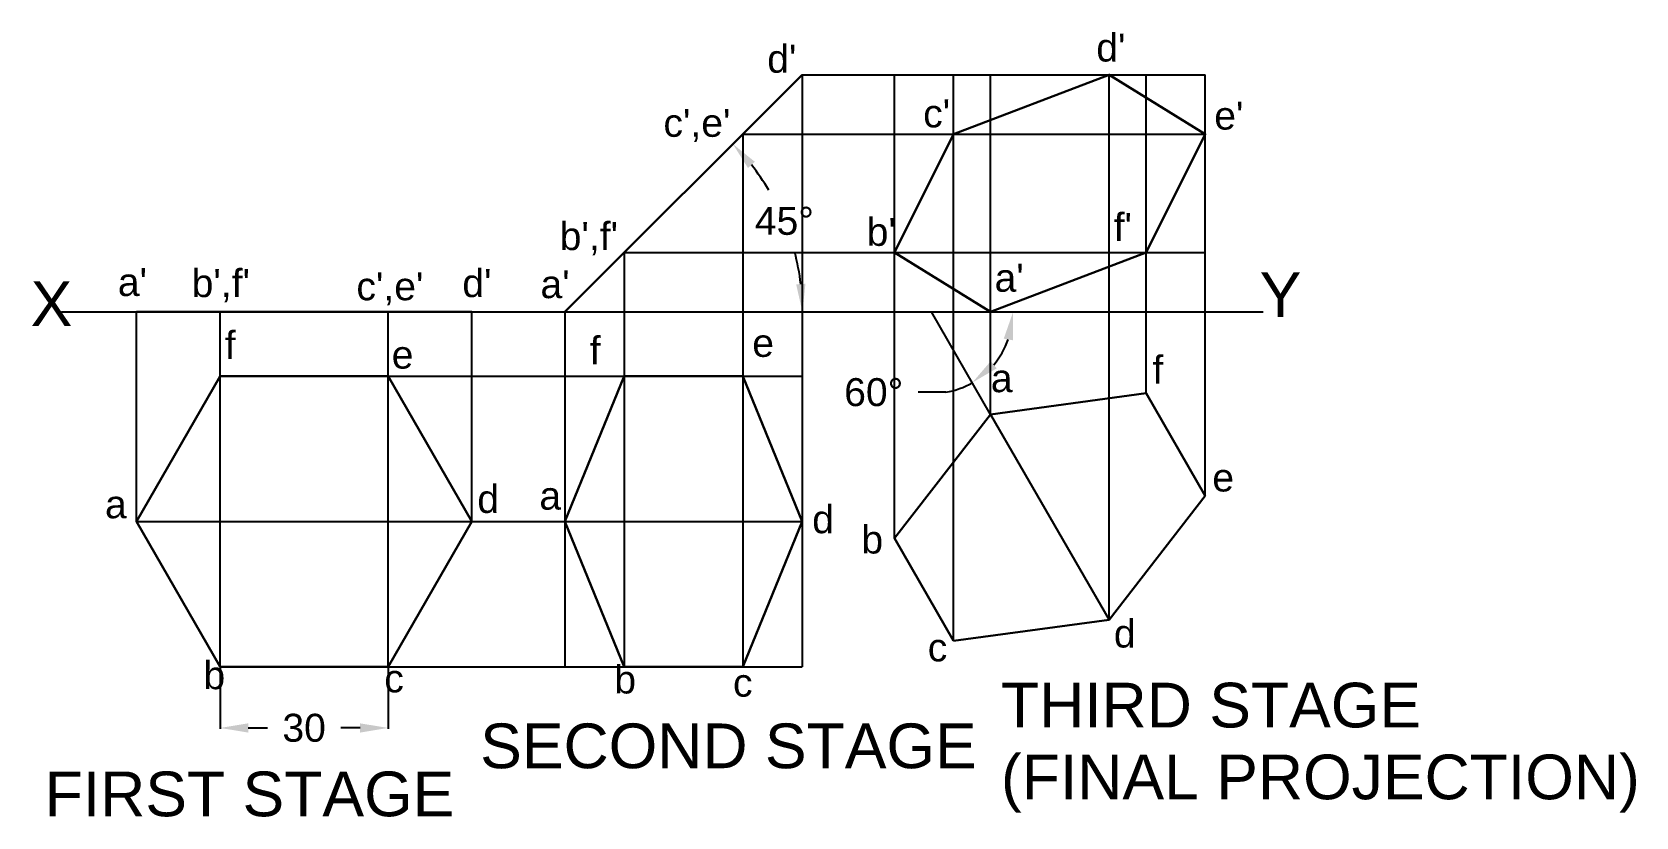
# Model space of a CAD drawing. Header units: millimetres. Extents: x 16 to 303, y 25 to 165.
import ezdxf

# ---------------------------------------------------------------- set-up
doc = ezdxf.new("R2010")
doc.units = ezdxf.units.MM
doc.header["$MEASUREMENT"] = 0
doc.header["$PDMODE"] = 35
doc.header["$PDSIZE"] = -2
doc.styles.get("Standard").update_dxf_attribs({"font": 'arial.ttf'})
doc.dimstyles.get("Standard").update_dxf_attribs({"dimtxt": 5, "dimasz": 5, "dimexe": 0.18, "dimexo": 0.0625, "dimgap": 3, "dimtad": 0, "dimtih": 1, "dimtoh": 1, "dimdec": 0, "dimzin": 0, "dimdsep": 46, "dimtxsty": 'Standard', "dimcen": 0.09, "dimadec": 0, "dimazin": 0, "dimtfac": 1, "dimtdec": 0, "dimtofl": 0, "dimtmove": 0, "dimatfit": 3, "dimfxl": 1, "dimtolj": 1, "dimtzin": 0, "dimarcsym": 0})

# ---------------------------------------------------------------- blocks, each defined once
blk = doc.blocks.new('*D2')
at = {"color": 0, "lineweight": -2, "transparency": 16777216}
blk.add_line((179.6, 100.85), (174.6, 100.85), dxfattribs=at)
for start, end in [(319.7012, 340.2988), (280.2988, 300)]:
    blk.add_arc((176.99, 115.23), 14.61, start, end, dxfattribs=at)
at = {"color": 0, "transparency": 16777216}
for points in [[(189.93, 110.45), (191.57, 110.16), (191.6, 115.23)], [(188.67, 105.14), (187.6, 106.42), (184.3, 102.58)]]:
    blk.add_solid(points, dxfattribs=at)
at = {"layer": 'Defpoints', "color": 0, "transparency": 16777216}
for p in [(21.47, 115.23), (176.99, 115.23), (236.32, 115.23), (190.72, 110.23), (187.56, 96.91)]:
    blk.add_point(p, dxfattribs=at)
at = {"color": 0, "transparency": 16777216, "insert": (166.68, 100.85), "char_height": 5, "attachment_point": 5}
blk.add_mtext('\\A1;60°', dxfattribs=at)
blk = doc.blocks.new('*D4')
at = {"color": 0, "lineweight": -2, "transparency": 16777216}
for start, end in [(30.8736, 38.253), (6.747, 14.609)]:
    blk.add_arc((111.45, 115.23), 42.48, start, end, dxfattribs=at)
at = {"color": 0, "transparency": 16777216}
for points in [[(144.19, 140.98), (145.43, 142.09), (141.49, 145.27)], [(154.47, 120.27), (152.81, 120.17), (153.93, 115.23)]]:
    blk.add_solid(points, dxfattribs=at)
at = {"layer": 'Defpoints', "color": 0, "transparency": 16777216}
for p in [(153.87, 157.66), (152.49, 126.23), (21.47, 115.23), (111.45, 115.23), (236.32, 115.23)]:
    blk.add_point(p, dxfattribs=at)
at = {"color": 0, "transparency": 16777216, "insert": (150.7, 131.49), "char_height": 5, "attachment_point": 5}
blk.add_mtext('\\A1;45°', dxfattribs=at)
blk = doc.blocks.new('*D5')
at = {"color": 0, "lineweight": -2, "transparency": 16777216}
for p, q in [((49.83, 51.71), (49.83, 40.63)), ((79.83, 51.71), (79.83, 40.63)), ((54.83, 40.81), (58.26, 40.81)), ((74.83, 40.81), (71.41, 40.81))]:
    blk.add_line(p, q, dxfattribs=at)
at = {"color": 0, "transparency": 16777216}
for points in [[(54.83, 41.64), (54.83, 39.98), (49.83, 40.81)], [(74.83, 41.64), (74.83, 39.98), (79.83, 40.81)]]:
    blk.add_solid(points, dxfattribs=at)
at = {"layer": 'Defpoints', "color": 0, "transparency": 16777216}
for p in [(49.83, 51.77), (79.83, 51.77), (79.83, 40.81)]:
    blk.add_point(p, dxfattribs=at)
at = {"color": 0, "transparency": 16777216, "insert": (64.83, 40.81), "char_height": 5, "attachment_point": 5}
blk.add_mtext('\\A1;30', dxfattribs=at)

msp = doc.modelspace()

# ---------------------------------------------------------------- linework, layer by layer
at = {"lineweight": 30}
for p, q in [((111.45, 115.23), (153.87, 157.66)), ((34.83, 115.23), (94.83, 115.23)), ((111.45, 77.76), (122.05, 103.74)), ((122.05, 103.74), (143.27, 103.74)), ((143.27, 103.74), (153.87, 77.76)), ((187.56, 96.91), (215.37, 100.72)), ((215.37, 100.72), (225.97, 82.35)), ((170.37, 74.74), (187.56, 96.91)), ((225.97, 82.35), (208.78, 60.17)), ((122.05, 51.77), (111.45, 77.76)), ((153.87, 77.76), (143.27, 51.77)), ((180.97, 56.37), (170.37, 74.74)), ((208.78, 60.17), (180.97, 56.37)), ((143.27, 51.77), (122.05, 51.77))]:
    msp.add_line(p, q, dxfattribs=at)
for p, q in [((153.87, 157.66), (153.87, 51.77)), ((153.87, 157.66), (225.97, 157.66)), ((170.37, 74.74), (170.37, 157.66)), ((180.97, 56.37), (180.97, 157.66)), ((187.56, 96.91), (187.56, 157.66)), ((208.78, 60.17), (208.78, 157.66)), ((215.37, 100.72), (215.37, 157.66)), ((225.97, 82.35), (225.97, 157.66)), ((143.27, 147.05), (143.27, 51.77)), ((143.27, 147.05), (225.97, 147.05)), ((122.05, 125.84), (122.05, 51.77)), ((122.05, 125.84), (225.97, 125.84)), ((21.47, 115.23), (236.32, 115.23)), ((34.83, 77.76), (34.83, 115.23)), ((49.83, 103.74), (49.83, 115.23)), ((79.83, 103.74), (79.83, 115.23)), ((94.83, 77.76), (94.83, 115.23)), ((111.45, 115.23), (111.45, 51.77)), ((187.56, 96.91), (176.99, 115.23)), ((49.83, 51.77), (49.83, 103.74)), ((79.83, 51.77), (79.83, 103.74)), ((79.83, 103.74), (153.87, 103.74)), ((187.56, 96.91), (208.78, 60.17)), ((34.83, 77.76), (153.87, 77.76)), ((111.45, 77.76), (153.87, 77.76)), ((79.83, 51.77), (153.87, 51.77))]:
    msp.add_line(p, q)
msp.add_lwpolyline([(170.37, 125.84), (180.97, 147.05), (208.78, 157.66), (225.97, 147.05), (215.37, 125.84), (187.56, 115.23), (170.37, 125.84)], dxfattribs=at)
msp.add_lwpolyline([(79.83, 103.74), (49.83, 103.74), (34.83, 77.76), (49.83, 51.77), (79.83, 51.77), (94.83, 77.76)], close=True, dxfattribs=at)

# ---------------------------------------------------------------- texts
for s, height, p in [("d'", 5, (206.48, 160.03)), ("d'", 5, (147.64, 158.03)), ("c'", 5, (175.52, 148.24)), ("e'", 5, (227.57, 147.85)), ("c',e'", 5, (129.08, 146.56)), ("b'", 5, (165.42, 127.06)), ("f'", 5, (209.58, 127.94)), ("b',f'", 5, (110.53, 126.3)), ("a'", 5, (188.29, 118.85)), ('X', 8, (15.93, 112.72)), ("a'", 5, (31.52, 118.08)), ("b',f'", 5, (44.72, 117.89)), ("c',e'", 5, (74.18, 117.32)), ("d'", 5, (93.12, 117.89)), ("a'", 5, (107.09, 117.7)), ('Y', 8, (235.69, 114.31)), ('f', 5, (50.65, 106.81)), ('e', 5, (80.49, 105.09)), ('f', 5, (115.89, 105.85)), ('e', 5, (144.96, 107.19)), ('f', 5, (216.51, 102.41)), ('a', 5, (187.62, 100.88)), ('e', 5, (227.22, 83.11)), ('d', 5, (95.8, 79.28)), ('a', 5, (106.89, 79.86)), ('a', 5, (29.23, 78.33)), ('d', 5, (155.68, 75.65)), ('b', 5, (164.48, 72.02)), ('d', 5, (209.62, 55.2)), ('c', 5, (176.34, 52.72)), ('b', 5, (46.83, 47.75)), ('b', 5, (120.29, 46.98)), ('c', 5, (79.16, 47.17)), ('c', 5, (141.52, 46.41)), ('THIRD STAGE', 8, (189.43, 40.9)), ('SECOND STAGE', 8, (96.31, 33.61)), ('(FINAL PROJECTION)', 8, (189.43, 28.05)), ('FIRST STAGE', 8, (18.43, 25.01))]:
    msp.add_text(s, height=height).set_placement(p)

# ---------------------------------------------------------------- dimensions: what is measured, and where the dimension line sits
for base, line1, line2, picture, middle in [((152.49, 126.23), ((21.47, 115.23), (236.32, 115.23)), ((111.45, 115.23), (153.87, 157.66)), '*D4', (150.7, 131.49)), ((190.72, 110.23), ((187.56, 96.91), (176.99, 115.23)), ((21.47, 115.23), (236.32, 115.23)), '*D2', (166.68, 100.85))]:
    dim = msp.add_angular_dim_2l(base=base, line1=line1, line2=line2, dimstyle='Standard')
    dim.commit()
    dim.dimension.update_dxf_attribs({"geometry": picture, "text_midpoint": middle})
dim = msp.add_linear_dim(base=(79.83, 40.81), p1=(49.83, 51.77), p2=(79.83, 51.77), dimstyle='Standard')
dim.commit()
dim.dimension.update_dxf_attribs({"geometry": '*D5', "text_midpoint": (64.83, 40.81)})

doc.saveas('drawing.dxf')
